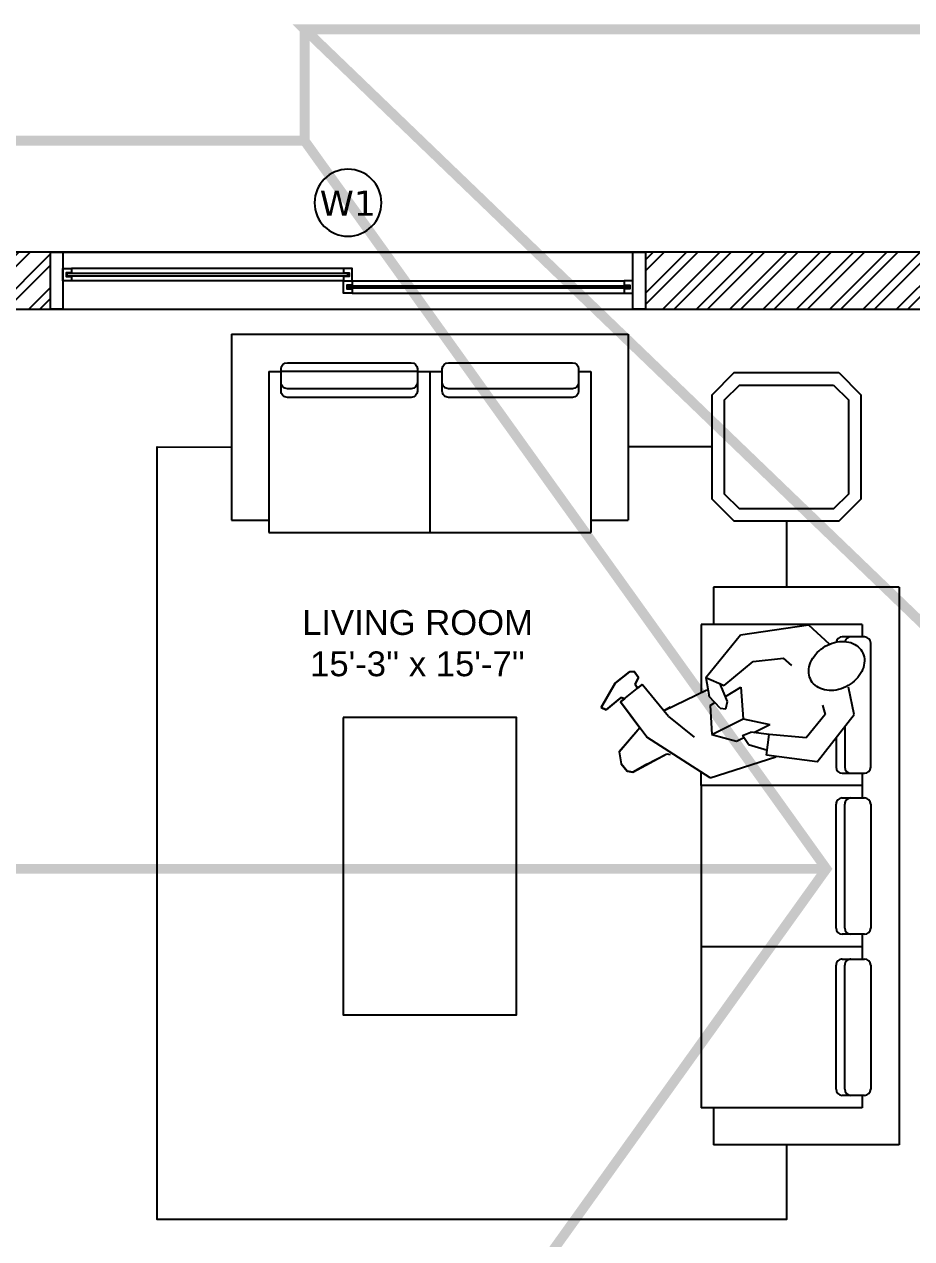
# Model space of a CAD drawing. Header units: millimetres. Extents: x -2842 to 116137, y -21481 to 17561.
# Drawn here: x 1249 to 4830, y 9640 to 14540 of the extents above; entities that cross this region are included whole.
import ezdxf
from ezdxf.enums import TextEntityAlignment as Align

# ---------------------------------------------------------------- set-up
doc = ezdxf.new("R2010")
doc.units = ezdxf.units.MM
doc.header["$LTSCALE"] = 150
doc.set_wipeout_variables(frame=1)
doc.linetypes.add('DASHED', pattern=[0.75, 0.5, -0.25])
for name, color, linetype in [('ad-Elevation 10', 8, 'Continuous'), ('ad-Furniture', 8, 'Continuous'), ('ad-Text main', 7, 'Continuous'), ('ad-Text Main_Door&window Label', 7, 'Continuous'), ('ad-Wall', 240, 'Continuous'), ('ad-Wall hatch', 8, 'Continuous')]:
    doc.layers.add(name, color=color, linetype=linetype)
for name, color, linetype, true_color in [('ad-Glass Sectionline', 140, 'Continuous', 0x00bfff), ('ad-Primary Roof', 5, 'Continuous', 0x0000ff), ('ad-Secondary Roof', 6, 'Continuous', 0xff00ff)]:
    doc.layers.add(name, color=color, linetype=linetype, true_color=true_color)
doc.styles.add('6 U T S R N_Typical Floor Plan$0$3BHK-E(NB)$0$grid_text', font='verdana.ttf', dxfattribs={"width": 0.9})
doc.styles.get("Standard").update_dxf_attribs({"font": 'arial.ttf'})

# ---------------------------------------------------------------- blocks, each defined once
blk = doc.blocks.new('zw$A974')
at = {"linetype": 'Continuous'}
for points in [[(210.7, -300), (300, -210.7), (300, 210.7), (210.7, 300), (-210.7, 300), (-300, 210.7), (-300, -210.7), (-210.7, -300)], [(190, -250), (250, -190), (250, 190), (190, 250), (-190, 250), (-250, 190), (-250, -190), (-190, -250)]]:
    blk.add_lwpolyline(points, close=True, dxfattribs=at)
blk = doc.blocks.new('4BHK_A1$0$$0$3Chair')
for p, q in [((0, 1125), (-750, 1125)), ((-750, 1125), (-750, 975)), ((0, 1125), (0, -1125)), ((-150, 975), (-800, 975)), ((-800, 975), (-800, 700.3)), ((-780.5, 761.7), (-640.1, 932.9)), ((-640.1, 932.9), (-366.7, 973.8)), ((-366.7, 973.8), (-282.9, 896.6)), ((-150, 975), (-150, 925)), ((-307.5, 881.4), (-298.8, 886.9)), ((-298.8, 886.9), (-289.7, 891.7)), ((-289.7, 891.7), (-280.3, 896)), ((-280.3, 896), (-270.7, 899.5)), ((-270.7, 899.5), (-261, 902.4)), ((-261, 902.4), (-251.2, 904.5)), ((-251.2, 904.5), (-241.4, 905.9)), ((-241.4, 905.9), (-231.7, 906.6)), ((-231.7, 906.6), (-222.2, 906.5)), ((-140, 925), (-230, 925)), ((-222.2, 906.5), (-212.9, 905.6)), ((-212.9, 905.6), (-203.9, 904)), ((-203.9, 904), (-195.3, 901.7)), ((-195.3, 901.7), (-187.1, 898.7)), ((-187.1, 898.7), (-179.4, 894.9)), ((-179.4, 894.9), (-172.3, 890.5)), ((-172.3, 890.5), (-165.8, 885.5)), ((-165.8, 885.5), (-159.9, 879.8)), ((-115, 400), (-115, 900)), ((-589.7, 825.7), (-466.7, 839.6)), ((-433.3, 809.5), (-466.7, 839.6)), ((-353.9, 830.1), (-349.2, 838.5)), ((-349.2, 838.5), (-343.8, 846.5)), ((-343.8, 846.5), (-337.8, 854.3)), ((-337.8, 854.3), (-331, 861.8)), ((-331, 861.8), (-323.7, 868.8)), ((-323.7, 868.8), (-315.9, 875.4)), ((-315.9, 875.4), (-307.5, 881.4)), ((-159.9, 879.8), (-154.8, 873.7)), ((-154.8, 873.7), (-150.4, 867)), ((-150.4, 867), (-146.8, 859.8)), ((-146.8, 859.8), (-144, 852.3)), ((-144, 852.3), (-142, 844.4)), ((-142, 844.4), (-140.8, 836.3)), ((-140.8, 836.3), (-140.5, 827.9)), ((-1089.2, 784.6), (-1146.1, 737.7)), ((-1146.1, 737.7), (-1089.2, 784.6)), ((-1069.1, 784.7), (-1089.2, 784.6)), ((-1089.2, 784.6), (-1069.1, 784.7)), ((-1052.2, 761.1), (-1069.1, 784.7)), ((-1069.1, 784.7), (-1052.2, 761.1)), ((-706.6, 728.4), (-589.7, 825.7)), ((-365.1, 787.3), (-364.5, 795.8)), ((-364.8, 778.9), (-365.1, 787.3)), ((-364.5, 795.8), (-363.1, 804.4)), ((-363.1, 804.4), (-360.8, 813)), ((-360.8, 813), (-357.7, 821.6)), ((-357.7, 821.6), (-353.9, 830.1)), ((-151.7, 785), (-156.4, 776.7)), ((-147.9, 793.5), (-151.7, 785)), ((-144.8, 802.1), (-147.9, 793.5)), ((-142.5, 810.8), (-144.8, 802.1)), ((-141.1, 819.4), (-142.5, 810.8)), ((-140.5, 827.9), (-141.1, 819.4)), ((-1146.1, 737.7), (-1202.5, 640.5)), ((-1202.5, 640.5), (-1146.1, 737.7)), ((-1065.5, 734.4), (-1052.2, 761.1)), ((-1052.2, 761.1), (-1065.5, 734.4)), ((-780.5, 761.7), (-706.6, 728.4)), ((-780.5, 761.7), (-767, 684.7)), ((-693.1, 664.8), (-723.5, 738.5)), ((-363.6, 770.7), (-364.8, 778.9)), ((-361.6, 762.9), (-363.6, 770.7)), ((-358.8, 755.3), (-361.6, 762.9)), ((-355.2, 748.2), (-358.8, 755.3)), ((-350.8, 741.5), (-355.2, 748.2)), ((-345.7, 735.3), (-350.8, 741.5)), ((-339.8, 729.7), (-345.7, 735.3)), ((-189.7, 739.8), (-198.1, 733.8)), ((-181.9, 746.4), (-189.7, 739.8)), ((-174.6, 753.4), (-181.9, 746.4)), ((-167.8, 760.8), (-174.6, 753.4)), ((-161.8, 768.6), (-167.8, 760.8)), ((-156.4, 776.7), (-161.8, 768.6)), ((-1124.7, 663), (-1038, 733)), ((-1055.7, 718.7), (-1065.5, 734.4)), ((-1065.5, 734.4), (-1055.7, 721)), ((-1038, 733), (-1055.7, 718.7)), ((-950.5, 627.3), (-1038, 733)), ((-931.3, 604.2), (-1038, 733)), ((-948.2, 627.4), (-776.9, 711.7)), ((-701.4, 685), (-639.7, 721.8)), ((-639.7, 721.8), (-629.3, 594.6)), ((-333.3, 724.6), (-339.8, 729.7)), ((-326.2, 720.2), (-333.3, 724.6)), ((-318.5, 716.5), (-326.2, 720.2)), ((-310.3, 713.4), (-318.5, 716.5)), ((-301.7, 711.1), (-310.3, 713.4)), ((-292.7, 709.5), (-301.7, 711.1)), ((-283.4, 708.7), (-292.7, 709.5)), ((-273.9, 708.6), (-283.4, 708.7)), ((-264.2, 709.2), (-273.9, 708.6)), ((-254.4, 710.6), (-264.2, 709.2)), ((-244.6, 712.8), (-254.4, 710.6)), ((-234.9, 715.6), (-244.6, 712.8)), ((-225.3, 719.2), (-234.9, 715.6)), ((-215.9, 723.4), (-225.3, 719.2)), ((-206.8, 728.3), (-215.9, 723.4)), ((-198.1, 733.8), (-206.8, 728.3)), ((-181.8, 612.3), (-205.5, 722.7)), ((-1202.5, 640.5), (-1182.5, 630.4)), ((-1182.5, 630.4), (-1202.5, 640.5)), ((-1182.5, 630.4), (-1122.4, 680.8)), ((-1142.4, 663.9), (-1182.5, 630.4)), ((-1122.4, 680.8), (-1142.4, 663.9)), ((-1109.1, 675.6), (-1124.7, 663)), ((-1124.7, 663), (-1046.8, 558.4)), ((-1018.3, 520.3), (-1124.7, 663)), ((-1122.4, 680.8), (-1109.1, 675.6)), ((-1105.5, 674.1), (-1122.4, 680.8)), ((-925, 642), (-950.5, 627.3)), ((-723.3, 638), (-767, 684.7)), ((-763.4, 648.1), (-743.7, 659.8)), ((-763.4, 648.1), (-756.5, 530.7)), ((-723.3, 638), (-699.7, 634.8)), ((-699.7, 634.8), (-693.1, 664.8)), ((-309.1, 649), (-298.9, 612.1)), ((-931.3, 604.2), (-827.4, 520.7)), ((-756.5, 530.7), (-629.3, 594.6)), ((-629.3, 594.6), (-522.3, 571.5)), ((-298.9, 612.1), (-375.7, 518)), ((-331.9, 421.1), (-181.8, 612.3)), ((-1129.9, 461.5), (-1045.2, 560.3)), ((-1046.8, 558.4), (-1129.9, 461.5)), ((-632.7, 527.7), (-599.3, 541.2)), ((-525.4, 531.1), (-599.3, 541.2)), ((-586.2, 539.4), (-522.3, 571.5)), ((-220, 563.6), (-220, 400)), ((-762.8, 356.6), (-1018.3, 520.3)), ((-756.5, 530.7), (-656.2, 504.1)), ((-656.2, 504.1), (-627, 518.8)), ((-609, 490.8), (-632.7, 527.7)), ((-609, 490.8), (-532, 467.4)), ((-535.4, 447.4), (-525.4, 531.1)), ((-375.7, 518), (-525.4, 531.1)), ((-255, 519), (-255, 400)), ((-1129.9, 461.5), (-1121.9, 412.8)), ((-1129.9, 461.5), (-1121.9, 412.8)), ((-1075, 379.5), (-937.7, 453.3)), ((-1018.8, 411.4), (-937.7, 453.3)), ((-937.7, 453.3), (-924.6, 449.9)), ((-331.9, 421.1), (-535.4, 447.4)), ((-1121.9, 412.8), (-1098.3, 382.6)), ((-1098.3, 382.6), (-1121.9, 412.8)), ((-1018.8, 411.4), (-1075, 379.5)), ((-762.8, 356.6), (-498.5, 440.8)), ((-1098.3, 382.6), (-1075, 379.5)), ((-1075, 379.5), (-1098.3, 382.6)), ((-230, 375), (-140, 375)), ((-150, 375), (-150, 275)), ((-150, 325), (-800, 325)), ((-800, 325), (-800, -325)), ((-255, -250), (-255, 250)), ((-230, 275), (-140, 275)), ((-220, -250), (-220, 250)), ((-115, 250), (-115, -250)), ((-140, -275), (-230, -275)), ((-150, -275), (-150, -375)), ((-150, -325), (-800, -325)), ((-230, -375), (-140, -375)), ((-255, -900), (-255, -400)), ((-220, -900), (-220, -400)), ((-115, -400), (-115, -900)), ((-140, -925), (-230, -925)), ((-150, -925), (-150, -975)), ((-150, -975), (-800, -975)), ((-750, -975), (-750, -1125)), ((0, -1125), (-750, -1125))]:
    blk.add_line(p, q)
for points in [[(-800, 325), (-800, 380.4)], [(-800, -325), (-800, -975)]]:
    blk.add_lwpolyline(points)
for centre, start, end in [((-230, 900), 90, 171.3158), ((-195, 900), 90, 165.5805), ((-140, 900), 0, 90), ((-230, 400), 180, 270), ((-195, 400), 180, 270), ((-140, 400), 270, 0), ((-230, 250), 90, 180), ((-195, 250), 90, 180), ((-140, 250), 0, 90), ((-230, -250), 180, 270), ((-195, -250), 180, 270), ((-140, -250), 270, 0), ((-230, -400), 90, 180), ((-195, -400), 90, 180), ((-140, -400), 0, 90), ((-230, -900), 180, 270), ((-195, -900), 180, 270), ((-140, -900), 270, 0)]:
    blk.add_arc(centre, 25, start, end)
blk = doc.blocks.new('ad_Sofa 2 seaters')
for p, q in [((0, 800), (750, 800)), ((0, 800), (0, -800)), ((750, 800), (750, 650)), ((150, 650), (800, 650)), ((150, 650), (150, 600)), ((800, 650), (800, -650)), ((230, 600), (140, 600)), ((150, 50), (150, 600)), ((115, 575), (115, 75)), ((220, 75), (220, 575)), ((255, 75), (255, 575)), ((140, 50), (230, 50)), ((150, 50), (150, -50)), ((150, 0), (800, 0)), ((150, 0), (800, 0)), ((115, -75), (115, -575)), ((230, -50), (140, -50)), ((220, -575), (220, -75)), ((255, -575), (255, -75)), ((140, -600), (230, -600)), ((150, -600), (150, -650)), ((150, -650), (800, -650)), ((750, -650), (750, -800)), ((0, -800), (750, -800))]:
    blk.add_line(p, q)
for centre, start, end in [((140, 575), 90, 180), ((195, 575), 0, 90), ((230, 575), 0, 90), ((140, 75), 180, 270), ((195, 75), 270, 0), ((230, 75), 270, 0), ((140, -75), 90, 180), ((195, -75), 0, 90), ((230, -75), 0, 90), ((140, -575), 180, 270), ((195, -575), 270, 0), ((230, -575), 270, 0)]:
    blk.add_arc(centre, 25, start, end)
blk = doc.blocks.new('zw$BD1E')
at = {"layer": 'ad-Furniture'}
for points in [[(555.4, -3372.6), (555.4, -3672.6), (3094.6, -3672.6), (3094.6, -555.4), (2794.6, -556)], [(855.4, -555.4), (1194.6, -555.4)], [(555.4, -855.4), (555.4, -1121.6)]]:
    blk.add_lwpolyline(points, dxfattribs=at)
blk.add_lwpolyline([(2344.6, -1646.6), (2344.6, -2846.6), (1644.6, -2846.6), (1644.6, -1646.6)], close=True, dxfattribs=at)
for name, p, rotation in [('ad_Sofa 2 seaters', (1994.6, -100.4), 270.0000000000001), ('zw$A974', (555.4, -555.4), 180)]:
    blk.add_blockref(name, p, dxfattribs=dict(at, rotation=rotation))
at = {"layer": 'ad-Furniture', "xscale": -1}
blk.add_blockref('4BHK_A1$0$$0$3Chair', (100.4, -2246.6), dxfattribs=at)
blk = doc.blocks.new('zw$66EE')
at = {"layer": 'ad-Furniture', "xscale": -1}
blk.add_blockref('zw$BD1E', (4880, 13390), dxfattribs=at)
blk = doc.blocks.new('6 U T S R N_Typical Floor Plan$0$ad_Window Tag')
blk.add_circle((0, 0), 150)
at = {"style": '6 U T S R N_Typical Floor Plan$0$3BHK-E(NB)$0$grid_text', "width": 0.9}
blk.add_attdef('D1', text='', height=125, dxfattribs=at).set_placement((0, 0), align=Align.MIDDLE_CENTER)
blk = doc.blocks.new('zw$6540')
at = {"layer": 'ad-Text Main_Door&window Label'}
ref = blk.add_blockref('6 U T S R N_Typical Floor Plan$0$ad_Window Tag', (2555, 13820), dxfattribs=dict(at, xscale=-0.9, yscale=0.9, zscale=0.9))
ref.add_attrib('D1', 'W1', dxfattribs={"height": 101.25, "rotation": 2160, "style": '6 U T S R N_Typical Floor Plan$0$3BHK-E(NB)$0$grid_text'}).set_placement((2554, 13817.9), align=Align.MIDDLE_CENTER)
at = {"layer": 'ad-Text main', "insert": (2835.7, 12042.3), "char_height": 100, "width": 1106.003, "attachment_point": 5, "bg_fill": 2}
blk.add_mtext("LIVING ROOM\\P15'-3'' x 15'-7''", dxfattribs=at)
blk = doc.blocks.new('$ZCDB_AUDIT_GENERATED_C77D')
blk.add_wipeout([(0, 230), (2400, 230), (2400, 0), (0, 0)]).dxf.layer = 'ad-Elevation 10'
at = {"layer": 'ad-Elevation 10'}
for points in [[(2400, 230), (0, 230)], [(2400, 0), (0, 0)]]:
    blk.add_lwpolyline(points, dxfattribs=at)
for points in [[(50, 0), (50, 230), (0, 230), (0, 0)], [(2350, 0), (2400, 0), (2400, 230), (2350, 230)], [(1217.5, 133), (1217.5, 115), (1182.5, 115), (1182.5, 165), (1217.5, 165), (1217.5, 147), (1195.5, 147), (1195.5, 133)], [(2315, 133), (2315, 115), (2350, 115), (2350, 165), (2315, 165), (2315, 147), (2337, 147), (2337, 133)], [(85, 83), (85, 65), (50, 65), (50, 115), (85, 115), (85, 97), (63, 97), (63, 83)], [(1182.5, 83), (1182.5, 65), (1217.5, 65), (1217.5, 115), (1182.5, 115), (1182.5, 97), (1204.5, 97), (1204.5, 83)]]:
    blk.add_lwpolyline(points, close=True, dxfattribs=at)
at = {"layer": 'ad-Glass Sectionline'}
for points in [[(1217.5, 165), (2315, 165)], [(1182.5, 115), (85, 115)], [(1217.5, 115), (2315, 115)], [(1182.5, 65), (85, 65)]]:
    blk.add_lwpolyline(points, dxfattribs=at)
for points in [[(1200, 145), (2335, 145), (2335, 135), (1200, 135)], [(1200, 95), (65, 95), (65, 85), (1200, 85)]]:
    blk.add_lwpolyline(points, close=True, dxfattribs=at)
blk = doc.blocks.new('*U630178')
blk.add_blockref('$ZCDB_AUDIT_GENERATED_C77D', (0, 0))
blk = doc.blocks.new('zw$6266')
at = {"layer": 'ad-Wall hatch', "transparency": 33554610}
h = blk.add_hatch(dxfattribs=at)
h.set_pattern_fill('ANSI32', color=256, scale=10)
h.paths.add_polyline_path([(0, 13620), (0, 10305), (230, 10305), (230, 13390), (4880, 13390), (4880, 8645), (8540, 8645), (8540, 8760), (5110, 8760), (5110, 10500), (6075, 10500), (6075, 10615), (5110, 10615), (5110, 13390), (7525, 13390), (7525, 10615), (6875, 10615), (6875, 10500), (7640, 10500), (7640, 13390), (11890, 13390), (11890, 8760), (9440, 8760), (9440, 8645), (11890, 8645), (11890, 230), (10090, 230), (10090, 0), (12120, 0), (12120, 13620)])
at = {"xscale": -1}
blk.add_blockref('*U630178', (3755, 13390), dxfattribs=at)
at = {"layer": 'ad-Wall'}
blk.add_lwpolyline([(12120, 13620), (0, 13620), (0, 10305), (230, 10305), (230, 13390), (4880, 13390), (4880, 8645), (8540, 8645)], dxfattribs=at)
blk = doc.blocks.new('A$Ca594aa6c')
at = {"layer": 'ad-Primary Roof', "linetype": 'DASHED', "ltscale": 2, "const_width": 40}
blk.add_lwpolyline([(12570, 900), (2380, 900), (7475, -4000)], close=True, dxfattribs=at)
blk.add_lwpolyline([(2380, 900), (2380, 450)], dxfattribs=at)
at = {"layer": 'ad-Secondary Roof', "linetype": 'DASHED', "ltscale": 2, "const_width": 40}
blk.add_lwpolyline([(-1820, 450), (2380, 450), (4485.4, -2487.5), (2380, -5425), (-1820, -5425)], close=True, dxfattribs=at)
blk.add_lwpolyline([(4485.4, -2487.5), (-1031.4, -2487.5)], dxfattribs=at)
blk = doc.blocks.new('1625W-Roof Plan')
blk.add_blockref('A$Ca594aa6c', (0, 13620))
blk = doc.blocks.new('1625_West Villa')
at = {"layer": 'ad-Furniture'}
blk.add_blockref('zw$66EE', (0, 0), dxfattribs=at)
blk.add_blockref('zw$6266', (0, 0))
blk.add_blockref('1625W-Roof Plan', (0, 0))
at = {"layer": 'ad-Text main'}
blk.add_blockref('zw$6540', (0, 0), dxfattribs=at)

msp = doc.modelspace()

# ---------------------------------------------------------------- block references
msp.add_blockref('1625_West Villa', (0, 0))

doc.saveas('drawing.dxf')
